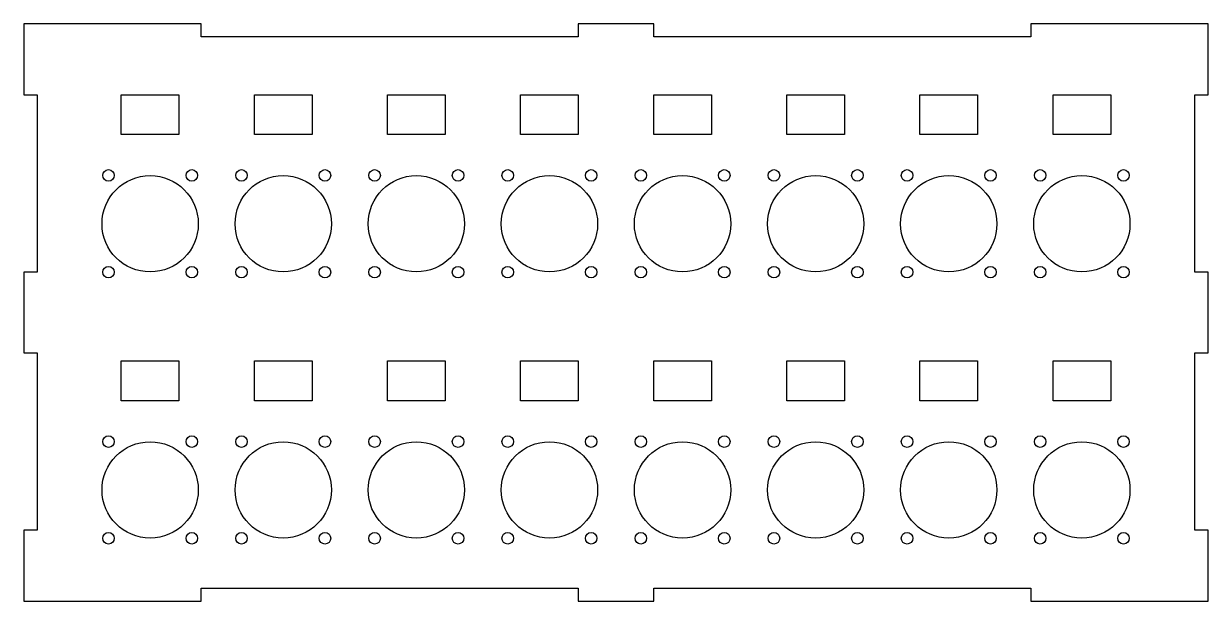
# Model space of a CAD drawing. Header units: millimetres. Extents: x -15 to 252, y -70 to 60.
import ezdxf

# ---------------------------------------------------------------- set-up
doc = ezdxf.new("R2010")
doc.units = ezdxf.units.MM

msp = doc.modelspace()

# ---------------------------------------------------------------- linework, layer by layer
for points in [[(127, -70), (127, -67), (212, -67), (212, -70), (252, -70), (252, -54), (249, -54), (249, -14), (252, -14), (252, 4.2), (249, 4.2), (249, 44.2), (252, 44.2), (252, 60.2), (212, 60.2), (212, 57.2), (127, 57.2), (127, 60.2), (110, 60.2), (110, 57.2), (25, 57.2), (25, 60.2), (-15, 60.2), (-15, 44.2), (-12, 44.2), (-12, 4.2), (-15, 4.2), (-15, -14), (-12, -14), (-12, -54), (-15, -54), (-15, -70), (25, -70), (25, -67), (110, -67), (110, -70)], [(7, 35.2), (7, 44.2), (20, 44.2), (20, 35.2)], [(37, 35.2), (37, 44.2), (50, 44.2), (50, 35.2)], [(67, 35.2), (67, 44.2), (80, 44.2), (80, 35.2)], [(97, 35.2), (97, 44.2), (110, 44.2), (110, 35.2)], [(127, 35.2), (127, 44.2), (140, 44.2), (140, 35.2)], [(157, 35.2), (157, 44.2), (170, 44.2), (170, 35.2)], [(187, 35.2), (187, 44.2), (200, 44.2), (200, 35.2)], [(217, 35.2), (217, 44.2), (230, 44.2), (230, 35.2)], [(7, -24.8), (7, -15.8), (20, -15.8), (20, -24.8)], [(37, -24.8), (37, -15.8), (50, -15.8), (50, -24.8)], [(67, -24.8), (67, -15.8), (80, -15.8), (80, -24.8)], [(97, -24.8), (97, -15.8), (110, -15.8), (110, -24.8)], [(127, -24.8), (127, -15.8), (140, -15.8), (140, -24.8)], [(157, -24.8), (157, -15.8), (170, -15.8), (170, -24.8)], [(187, -24.8), (187, -15.8), (200, -15.8), (200, -24.8)], [(217, -24.8), (217, -15.8), (230, -15.8), (230, -24.8)]]:
    msp.add_lwpolyline(points, close=True)
for centre, radius in [((4.1, 26), 1.3), ((22.9, 26), 1.3), ((34.1, 26), 1.3), ((52.9, 26), 1.3), ((64.1, 26), 1.3), ((82.9, 26), 1.3), ((94.1, 26), 1.3), ((112.9, 26), 1.3), ((124.1, 26), 1.3), ((142.9, 26), 1.3), ((154.1, 26), 1.3), ((172.9, 26), 1.3), ((184.1, 26), 1.3), ((202.9, 26), 1.3), ((214.1, 26), 1.3), ((232.9, 26), 1.3), ((13.5, 15.1), 10.85), ((43.5, 15.1), 10.85), ((73.5, 15.1), 10.85), ((103.5, 15.1), 10.85), ((133.5, 15.1), 10.85), ((163.5, 15.1), 10.85), ((193.5, 15.1), 10.85), ((223.5, 15.1), 10.85), ((4.1, 4.2), 1.3), ((22.9, 4.2), 1.3), ((34.1, 4.2), 1.3), ((52.9, 4.2), 1.3), ((64.1, 4.2), 1.3), ((82.9, 4.2), 1.3), ((94.1, 4.2), 1.3), ((112.9, 4.2), 1.3), ((124.1, 4.2), 1.3), ((142.9, 4.2), 1.3), ((154.1, 4.2), 1.3), ((172.9, 4.2), 1.3), ((184.1, 4.2), 1.3), ((202.9, 4.2), 1.3), ((214.1, 4.2), 1.3), ((232.9, 4.2), 1.3), ((13.5, -44.9), 10.85), ((4.1, -34), 1.3), ((22.9, -34), 1.3), ((43.5, -44.9), 10.85), ((34.1, -34), 1.3), ((52.9, -34), 1.3), ((73.5, -44.9), 10.85), ((64.1, -34), 1.3), ((82.9, -34), 1.3), ((103.5, -44.9), 10.85), ((94.1, -34), 1.3), ((112.9, -34), 1.3), ((133.5, -44.9), 10.85), ((124.1, -34), 1.3), ((142.9, -34), 1.3), ((163.5, -44.9), 10.85), ((154.1, -34), 1.3), ((172.9, -34), 1.3), ((193.5, -44.9), 10.85), ((184.1, -34), 1.3), ((202.9, -34), 1.3), ((223.5, -44.9), 10.85), ((214.1, -34), 1.3), ((232.9, -34), 1.3), ((4.1, -55.8), 1.3), ((22.9, -55.8), 1.3), ((34.1, -55.8), 1.3), ((52.9, -55.8), 1.3), ((64.1, -55.8), 1.3), ((82.9, -55.8), 1.3), ((94.1, -55.8), 1.3), ((112.9, -55.8), 1.3), ((124.1, -55.8), 1.3), ((142.9, -55.8), 1.3), ((154.1, -55.8), 1.3), ((172.9, -55.8), 1.3), ((184.1, -55.8), 1.3), ((202.9, -55.8), 1.3), ((214.1, -55.8), 1.3), ((232.9, -55.8), 1.3)]:
    msp.add_circle(centre, radius)

doc.saveas('drawing.dxf')
